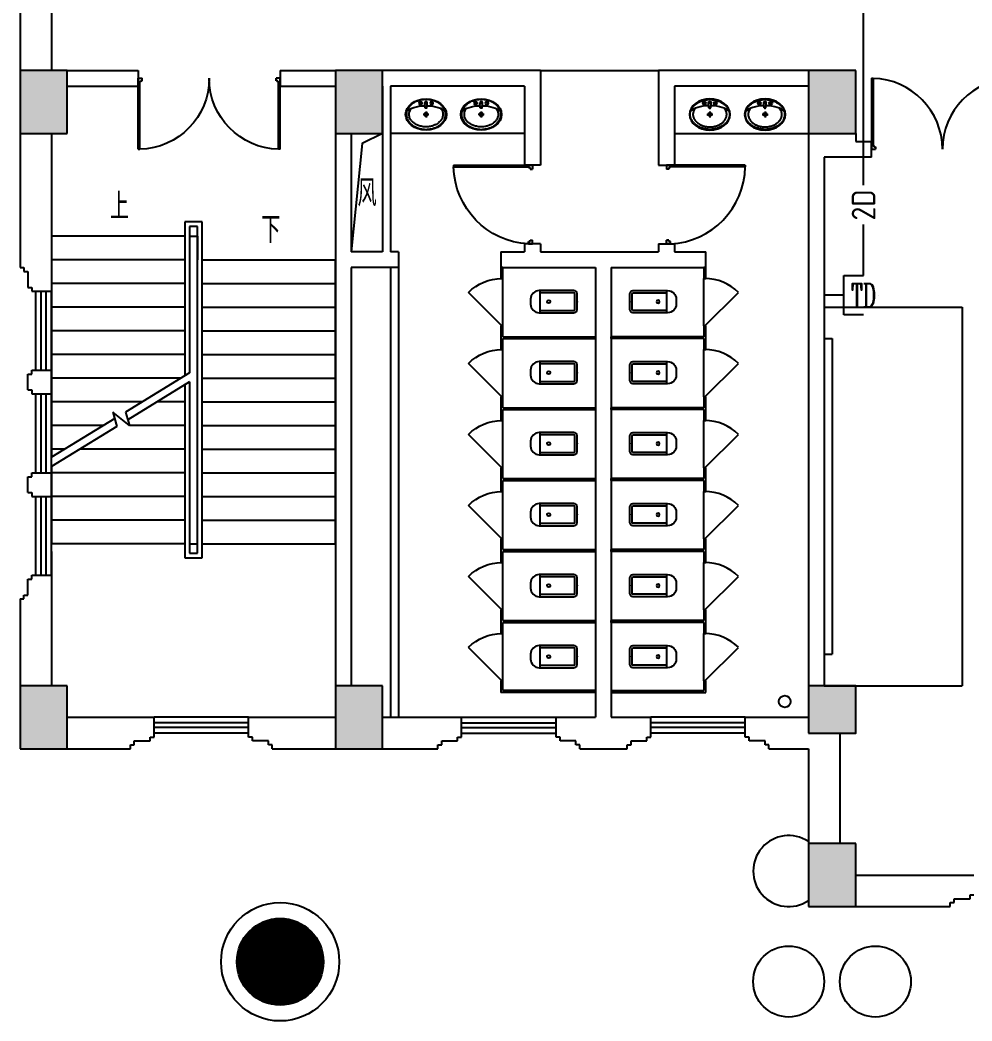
# Model space of a CAD drawing. Extents: x 190999 to 834799, y -200814 to 215286.
# Drawn here: x 329412 to 341487, y 36036 to 48726 of the extents above; entities that cross this region are included whole.
import ezdxf
from ezdxf.enums import TextEntityAlignment as Align

# ---------------------------------------------------------------- set-up
doc = ezdxf.new("R2010")
doc.units = 0
doc.header["$LTSCALE"] = 1000
doc.header["$MEASUREMENT"] = 0
for name, color, linetype in [('00-EQUIP', 3, 'Continuous'), ('00-SIG_TEXT', 7, 'Continuous'), ('00-WIRE-4', 6, 'Continuous'), ('A-卫生间', 250, 'Continuous'), ('A-墙线', 2, 'Continuous'), ('A-外包装修', 250, 'Continuous'), ('A-外窗', 145, 'Continuous'), ('A-家具', 250, 'Continuous'), ('A-门', 167, 'Continuous'), ('COLUMN', 2, 'Continuous'), ('DIM_SYMB', 3, 'Continuous'), ('PUB_HATCH', 250, 'Continuous'), ('PUB_TEXT', 7, 'Continuous'), ('STAIR', 5, 'Continuous'), ('房间名称', 7, 'Continuous'), ('洞口线', 177, 'Continuous'), ('雨水管', 3, 'Continuous')]:
    doc.layers.add(name, color=color, linetype=linetype)
doc.styles.add('-GBCBIGGBENOR', font='GBENOR.shx', dxfattribs={"bigfont": 'GBCBIG.shx'})
doc.styles.add('_COMPLEX', font='COMPLEX.shx', dxfattribs={"width": 0.5})
doc.styles.add('_TCH_DIM', font='SIMPLEX', dxfattribs={"bigfont": 'GBCBIG'})
doc.styles.get("Standard").update_dxf_attribs({"font": 'simhei.ttf'})

# ---------------------------------------------------------------- blocks, each defined once
blk = doc.blocks.new('m1800')
at = {"layer": 'A-墙线'}
for p, q in [((-900, -100), (-900, 100)), ((900, -100), (900, 100))]:
    blk.add_line(p, q, dxfattribs=at)
at = {"layer": 'A-门'}
for p, q in [((-900, 900), (-900, 0)), ((-900, 900), (-880, 900)), ((-880, 900), (-880, 50)), ((880, 900), (880, 50)), ((900, 900), (880, 900)), ((900, 900), (900, 0)), ((-900, 50), (-870, 50)), ((-900, 0), (-850, 0)), ((-870, 50), (-870, 30)), ((-870, 30), (-850, 30)), ((-850, 30), (-850, 0)), ((850, 30), (850, 0)), ((870, 30), (850, 30)), ((900, 0), (850, 0)), ((870, 50), (870, 30)), ((900, 50), (870, 50))]:
    blk.add_line(p, q, dxfattribs=at)
for centre, start, end in [((-900, 0), 0, 88.7267), ((900, 0), 91.2733, 180)]:
    blk.add_arc(centre, 900, start, end, dxfattribs=at)
blk = doc.blocks.new('手盆')
at = {"layer": 'A-卫生间'}
for p, q in [((113, 12), (46, 16)), ((160, 0), (235, 0)), ((198, -37), (198, 38)), ((113, -11), (46, -16))]:
    blk.add_line(p, q, dxfattribs=at)
for centre, major_axis, ratio, start_param, end_param in [((198, 0), (0, 259), 0.763797, 3.141593, 9.424778), ((194, 0), (0, 259), 0.413212, 0.351725, 1.519021), ((106, 0), (0, 13.9), 0.9, 3.760941, 5.663837), ((194, 0), (0, 259), 0.413212, 1.620217, 2.789865)]:
    blk.add_ellipse(centre, major_axis=major_axis, ratio=ratio, start_param=start_param, end_param=end_param, dxfattribs=at)
for centre, major_axis in [((46, 0), (0, 15.8)), ((56, 71), (0, 20.6)), ((56, 71), (0, 15.6)), ((198, 0), (0, 23.4)), ((56, -71), (0, 20.6)), ((56, -71), (0, 15.6))]:
    blk.add_ellipse(centre, major_axis=major_axis, ratio=0.9, dxfattribs=at)
for points, knots in [([(198, -249), (204, -249), (211, -249), (228, -246), (239, -243), (260, -236), (270, -231), (290, -218), (299, -211), (317, -194), (325, -185), (340, -164), (347, -153), (360, -129), (365, -116), (374, -90), (378, -76), (383, -48), (385, -34), (387, -5), (387, 9), (385, 38), (383, 52), (377, 80), (373, 94), (364, 120), (358, 133), (345, 156), (338, 167), (323, 187), (314, 197), (296, 213), (287, 220), (267, 232), (257, 237), (236, 244), (225, 247), (204, 249), (193, 249), (171, 247), (161, 245), (140, 237), (129, 232), (110, 221), (100, 213), (82, 197), (74, 188), (58, 168), (51, 157), (38, 133), (32, 121), (23, 95), (19, 81), (13, 53), (11, 39), (9, 10), (9, -4), (10, -33), (12, -47), (18, -75), (21, -89), (30, -115), (36, -128), (48, -152), (55, -163), (70, -184), (78, -193), (96, -210), (105, -218), (125, -230), (135, -235), (156, -243), (167, -246), (184, -249), (191, -249), (198, -249)], [0, 0, 0, 0, 0.105369, 0.105369, 0.278747, 0.278747, 0.452125, 0.452125, 0.625504, 0.625504, 0.798882, 0.798882, 0.97226, 0.97226, 1.145639, 1.145639, 1.319017, 1.319017, 1.492395, 1.492395, 1.665774, 1.665774, 1.839152, 1.839152, 2.01253, 2.01253, 2.185909, 2.185909, 2.359287, 2.359287, 2.532665, 2.532665, 2.706044, 2.706044, 2.879422, 2.879422, 3.0528, 3.0528, 3.226179, 3.226179, 3.399557, 3.399557, 3.572935, 3.572935, 3.746313, 3.746313, 3.919692, 3.919692, 4.09307, 4.09307, 4.266448, 4.266448, 4.439827, 4.439827, 4.613205, 4.613205, 4.786583, 4.786583, 4.959962, 4.959962, 5.13334, 5.13334, 5.306718, 5.306718, 5.480097, 5.480097, 5.653475, 5.653475, 5.826853, 5.826853, 6.000232, 6.000232, 6.17361, 6.17361, 6.283185, 6.283185, 6.283185, 6.283185]), ([(119, -185), (121, -187), (123, -188), (130, -193), (135, -196), (146, -202), (152, -205), (163, -209), (169, -210), (180, -213), (186, -214), (194, -214), (196, -214), (198, -214), (204, -214), (209, -214), (222, -212), (229, -210), (241, -206), (245, -204), (254, -200), (259, -197), (269, -191), (275, -187), (286, -178), (291, -173), (300, -162), (304, -158), (314, -145), (319, -137), (327, -123), (329, -118), (334, -107), (336, -101), (341, -89), (343, -83), (346, -71), (348, -64), (351, -49), (352, -40), (354, -22), (355, -13), (355, 5), (355, 14), (354, 32), (352, 41), (349, 58), (348, 66), (343, 81), (341, 89), (335, 104), (332, 111), (326, 125), (322, 132), (314, 144), (310, 150), (301, 162), (296, 167), (287, 177), (281, 181), (272, 189), (267, 192), (256, 199), (250, 202), (238, 207), (233, 209), (223, 211), (217, 212), (205, 214), (198, 214), (186, 213), (181, 213), (171, 211), (166, 210), (151, 205), (141, 200), (128, 191), (123, 188), (119, 185)], [5.740897, 5.740897, 5.740897, 5.740897, 5.780874, 5.780874, 5.896829, 5.896829, 6.012784, 6.012784, 6.128739, 6.128739, 6.240697, 6.240697, 6.283185, 6.283185, 6.283185, 6.399826, 6.399826, 6.5409, 6.5409, 6.634, 6.634, 6.7271, 6.7271, 6.852188, 6.852188, 6.977276, 6.977276, 7.077377, 7.077377, 7.229977, 7.229977, 7.317389, 7.317389, 7.404801, 7.404801, 7.497094, 7.497094, 7.589386, 7.589386, 7.712334, 7.712334, 7.835281, 7.835281, 7.958228, 7.958228, 8.081175, 8.081175, 8.194983, 8.194983, 8.30879, 8.30879, 8.422598, 8.422598, 8.537599, 8.537599, 8.6526, 8.6526, 8.767602, 8.767602, 8.884432, 8.884432, 8.982435, 8.982435, 9.119467, 9.119467, 9.224191, 9.224191, 9.328914, 9.328914, 9.470087, 9.470087, 9.571187, 9.571187, 9.672288, 9.672288, 9.874489, 9.874489, 9.967059, 9.967059, 9.967059, 9.967059])]:
    blk.add_open_spline(points, degree=3, knots=knots, dxfattribs=at)
blk.add_point((46, 0), dxfattribs=at)
blk = doc.blocks.new('m1000')
at = {"layer": 'A-墙线'}
for p, q in [((0, 0), (0, 200)), ((1000, 0), (1000, 200))]:
    blk.add_line(p, q, dxfattribs=at)
at = {"layer": 'A-门'}
for p, q in [((0, 1100), (0, 100)), ((0, 1100), (20, 1100)), ((20, 1100), (20, 150)), ((0, 150), (30, 150)), ((30, 150), (30, 130)), ((30, 130), (50, 130)), ((50, 130), (50, 100)), ((950, 130), (950, 100)), ((970, 130), (950, 130)), ((970, 150), (970, 130)), ((1000, 150), (970, 150)), ((1000, 150), (1000, 100)), ((0, 100), (50, 100)), ((1000, 100), (950, 100))]:
    blk.add_line(p, q, dxfattribs=at)
blk.add_arc((0, 100), 1000, 2.866, 88.854, dxfattribs=at)
blk = doc.blocks.new('_YZH')
blk.add_circle((0, 0), 0.5)
at = {"layer": 'PUB_HATCH', "const_width": 0.5}
blk.add_lwpolyline([(-0.25, 0, 1), (0.25, 0, 1)], format="xyb", close=True, dxfattribs=at)
blk = doc.blocks.new('_FZH')
blk.add_lwpolyline([(-0.5, -0.5), (0.5, -0.5), (0.5, 0.5), (-0.5, 0.5)], close=True)
at = {"layer": 'PUB_HATCH'}
blk.add_solid([(-0.5, -0.5), (0.5, -0.5), (-0.5, 0.5), (0.5, 0.5)], dxfattribs=at)
blk = doc.blocks.new('$lvtry$00000200')
for p, q in [((-140, -40, 0), (-140, -480, 0)), ((-110, -40, 0), (-110, -470, 0)), ((100, 0, 0), (-100, 0, 0)), ((100, -30, 0), (-100, -30, 0)), ((110, -470, 0), (110, -40, 0)), ((140, -480, 0), (140, -40, 0)), ((140, -470, 0), (-140, -470, 0)), ((-30, -590, 0), (30, -590, 0))]:
    blk.add_line(p, q)
blk.add_circle((0, -359, 0), 20)
for centre, radius, start, end in [((-100, -40, 0), 40, 90, 180), ((-100, -40, 0), 10, 90, 180), ((100, -40, 0), 40, 0, 90), ((100, -40, 0), 10, 0, 90), ((-30, -480, 0), 110, 180, 270), ((30, -480, 0), 110, 270, 0)]:
    blk.add_arc(centre, radius, start, end)
blk.add_point((0, 0))
blk = doc.blocks.new('$DorLib2D$00000114')
at = {"color": 0}
blk.add_line((0.5, 0), (-0.207, 0.707), dxfattribs=at)
blk.add_arc((0.5, 0), 1, 135, 180, dxfattribs=at)
blk = doc.blocks.new('_LINKPT1')
at = {"color": 0}
blk.add_line((0, 0), (0, 0), dxfattribs=at)
blk = doc.blocks.new('IO37IMB6')
for p, q in [((-0.5, 0.499), (-0.5, 0.999)), ((0.5, 0.999), (0.5, 0.499)), ((0.5, 0.499), (-0.5, 0.499)), ((0, 0.5), (0, 0))]:
    blk.add_line(p, q)
at = {"xscale": 0.002, "yscale": 0.002, "zscale": 0.002}
for p in [(0, 1.384), (-0.5, 0.499), (0.5, 0.499), (0, 0)]:
    blk.add_blockref('_LINKPT1', p, dxfattribs=at)
at = {"style": '_COMPLEX', "width": 0.6, "flags": 8}
blk.add_attdef('$TEXT$', text='', height=0.6, dxfattribs=at).set_placement((0, 1), align=Align.MIDDLE_CENTER)
at = {"flags": 9}
blk.add_attdef('A', (0, 0), '', height=0.00002, dxfattribs=at)

msp = doc.modelspace()

# ---------------------------------------------------------------- hatches: boundary and pattern name
at = {"layer": 'PUB_HATCH'}
for points in [[(330011.6, 47286.5), (330011.6, 48086.5), (329411.6, 48086.5), (329411.6, 47286.5)], [(334011.6, 47286.5), (334011.6, 48086.5), (333411.6, 48086.5), (333411.6, 47286.5)], [(340011.6, 47286.5), (340011.6, 48086.5), (339411.6, 48086.5), (339411.6, 47286.5)], [(330011.6, 39486.5), (330011.6, 40286.5), (329411.6, 40286.5), (329411.6, 39486.5)], [(334011.6, 39486.5), (334011.6, 40286.5), (333411.6, 40286.5), (333411.6, 39486.5)], [(340011.6, 37486.5), (340011.6, 38286.5), (339411.6, 38286.5), (339411.6, 37486.5)]]:
    msp.add_hatch(color=256, dxfattribs=at).paths.add_polyline_path(points)

# ---------------------------------------------------------------- linework, layer by layer
at = {"layer": '00-WIRE-4'}
for p, q in [((340111.1, 46632.1), (340111.1, 51086.5)), ((340111.1, 45486.5), (340111.1, 46131.5))]:
    msp.add_line(p, q, dxfattribs=at)
at = {"layer": 'A-卫生间'}
for p, q in [((336011.6, 48086.5), (337511.6, 48086.5)), ((335811.6, 47286.5), (334111.6, 47286.5)), ((337711.6, 47286.5), (339411.6, 47286.5)), ((334111.6, 45586.5), (334111.6, 39886.5)), ((334211.6, 45586.5), (334211.6, 39886.5)), ((335511.6, 45586.5), (335511.6, 45449)), ((335536.6, 45586.5), (335511.6, 45586.5)), ((335536.6, 45449), (335536.6, 45586.5)), ((338086.6, 45586.5), (338086.6, 45449)), ((338111.6, 45586.5), (338086.6, 45586.5)), ((338111.6, 45449), (338111.6, 45586.5)), ((335511.6, 45449), (335536.6, 45449)), ((338086.6, 45449), (338111.6, 45449)), ((335536.6, 44849), (335511.6, 44849)), ((335511.6, 44849), (335511.6, 44686.5)), ((335536.6, 44711.5), (335536.6, 44849)), ((338111.6, 44849), (338086.6, 44849)), ((338086.6, 44849), (338086.6, 44711.5)), ((338111.6, 44686.5), (338111.6, 44849)), ((335511.6, 44686.5), (335511.6, 44549)), ((335536.6, 44711.5), (336711.6, 44711.5)), ((335536.6, 44549), (335536.6, 44686.5)), ((335536.6, 44686.5), (336711.6, 44686.5)), ((336711.6, 44711.5), (336711.6, 44686.5)), ((338086.6, 44711.5), (336911.6, 44711.5)), ((336911.6, 44686.5), (336911.6, 44711.5)), ((338086.6, 44686.5), (336911.6, 44686.5)), ((338086.6, 44686.5), (338086.6, 44549)), ((338111.6, 44549), (338111.6, 44686.5)), ((335511.6, 44549), (335536.6, 44549)), ((338086.6, 44549), (338111.6, 44549)), ((335536.6, 43949), (335511.6, 43949)), ((335511.6, 43949), (335511.6, 43786.5)), ((335536.6, 43811.5), (335536.6, 43949)), ((338111.6, 43949), (338086.6, 43949)), ((338086.6, 43949), (338086.6, 43811.5)), ((338111.6, 43786.5), (338111.6, 43949)), ((335511.6, 43786.5), (335511.6, 43649)), ((335536.6, 43811.5), (336711.6, 43811.5)), ((335536.6, 43649), (335536.6, 43786.5)), ((335536.6, 43786.5), (336711.6, 43786.5)), ((336711.6, 43811.5), (336711.6, 43786.5)), ((338086.6, 43811.5), (336911.6, 43811.5)), ((336911.6, 43786.5), (336911.6, 43811.5)), ((338086.6, 43786.5), (336911.6, 43786.5)), ((338086.6, 43786.5), (338086.6, 43649)), ((338111.6, 43649), (338111.6, 43786.5)), ((335511.6, 43649), (335536.6, 43649)), ((338086.6, 43649), (338111.6, 43649)), ((335536.6, 43049), (335511.6, 43049)), ((335511.6, 43049), (335511.6, 42886.5)), ((335536.6, 42911.5), (335536.6, 43049)), ((338111.6, 43049), (338086.6, 43049)), ((338086.6, 43049), (338086.6, 42911.5)), ((338111.6, 42886.5), (338111.6, 43049)), ((335536.6, 42911.5), (336711.6, 42911.5)), ((336711.6, 42911.5), (336711.6, 42886.5)), ((338086.6, 42911.5), (336911.6, 42911.5)), ((336911.6, 42886.5), (336911.6, 42911.5)), ((335511.6, 42886.5), (335511.6, 42749)), ((335536.6, 42886.5), (336711.6, 42886.5)), ((335536.6, 42749), (335536.6, 42886.5)), ((338086.6, 42886.5), (336911.6, 42886.5)), ((338086.6, 42886.5), (338086.6, 42749)), ((338111.6, 42749), (338111.6, 42886.5)), ((335511.6, 42749), (335536.6, 42749)), ((338086.6, 42749), (338111.6, 42749)), ((335536.6, 42149), (335511.6, 42149)), ((335511.6, 42149), (335511.6, 41986.5)), ((335536.6, 42011.5), (335536.6, 42149)), ((338111.6, 42149), (338086.6, 42149)), ((338086.6, 42149), (338086.6, 42011.5)), ((338111.6, 41986.5), (338111.6, 42149)), ((335536.6, 42011.5), (336711.6, 42011.5)), ((336711.6, 42011.5), (336711.6, 41986.5)), ((338086.6, 42011.5), (336911.6, 42011.5)), ((336911.6, 41986.5), (336911.6, 42011.5)), ((335511.6, 41986.5), (335511.6, 41849)), ((335536.6, 41986.5), (336711.6, 41986.5)), ((335536.6, 41849), (335536.6, 41986.5)), ((338086.6, 41986.5), (336911.6, 41986.5)), ((338086.6, 41986.5), (338086.6, 41849)), ((338111.6, 41849), (338111.6, 41986.5)), ((335511.6, 41849), (335536.6, 41849)), ((338086.6, 41849), (338111.6, 41849)), ((335536.6, 41249), (335511.6, 41249)), ((335511.6, 41249), (335511.6, 41086.5)), ((335536.6, 41111.5), (335536.6, 41249)), ((338111.6, 41249), (338086.6, 41249)), ((338086.6, 41249), (338086.6, 41111.5)), ((338111.6, 41086.5), (338111.6, 41249)), ((335511.6, 41086.5), (335511.6, 40949)), ((335536.6, 41111.5), (336711.6, 41111.5)), ((335536.6, 40949), (335536.6, 41086.5)), ((335536.6, 41086.5), (336711.6, 41086.5)), ((336711.6, 41111.5), (336711.6, 41086.5)), ((338086.6, 41111.5), (336911.6, 41111.5)), ((336911.6, 41086.5), (336911.6, 41111.5)), ((338086.6, 41086.5), (336911.6, 41086.5)), ((338086.6, 41086.5), (338086.6, 40949)), ((338111.6, 40949), (338111.6, 41086.5)), ((335511.6, 40949), (335536.6, 40949)), ((338086.6, 40949), (338111.6, 40949)), ((335536.6, 40349), (335511.6, 40349)), ((335511.6, 40349), (335511.6, 40199)), ((335536.6, 40224), (335536.6, 40349)), ((338111.6, 40349), (338086.6, 40349)), ((338086.6, 40349), (338086.6, 40224)), ((338111.6, 40199), (338111.6, 40349)), ((336711.6, 40199), (335511.6, 40199)), ((336711.6, 40224), (335536.6, 40224)), ((336711.6, 40199), (336711.6, 40224)), ((336911.6, 40224), (338086.6, 40224)), ((336911.6, 40224), (336911.6, 40199)), ((336911.6, 40199), (338111.6, 40199))]:
    msp.add_line(p, q, dxfattribs=at)
at = {"layer": 'A-墙线'}
for p, q in [((329811.6, 49486.5), (329811.6, 48086.5)), ((329411.6, 49186.5), (329411.6, 48086.5)), ((330011.6, 48086.5), (330911.6, 48086.5)), ((332711.6, 48086.5), (333411.6, 48086.5)), ((336011.6, 48086.5), (334011.6, 48086.5)), ((336011.6, 48086.5), (336011.6, 46886.5)), ((337511.6, 48086.5), (337511.6, 46886.5)), ((339411.6, 48086.5), (337511.6, 48086.5)), ((330011.6, 47886.5), (330911.6, 47886.5)), ((332711.6, 47886.5), (333411.6, 47886.5)), ((334011.6, 47886.5), (334011.6, 45786.5)), ((335811.6, 47886.5), (334111.6, 47886.5)), ((334111.6, 47886.5), (334111.6, 45786.5)), ((335811.6, 47886.5), (335811.6, 46886.5)), ((337711.6, 47886.5), (337711.6, 46886.5)), ((339411.6, 47886.5), (337711.6, 47886.5)), ((329411.6, 47286.5), (329411.6, 45586.5)), ((329811.6, 47286.5), (329811.6, 45286.5)), ((333411.6, 47286.5), (333411.6, 40286.5)), ((333611.6, 47286.5), (333611.6, 45786.5)), ((339411.6, 47286.5), (339411.6, 39986.5)), ((340011.6, 47286.5), (340011.6, 47186.5)), ((340011.6, 47186.5), (340211.6, 47186.5)), ((339611.6, 46986.5), (339611.6, 40286.5)), ((340211.6, 46986.5), (339611.6, 46986.5)), ((335811.6, 45886.5), (335811.6, 45786.5)), ((336011.6, 45886.5), (336011.6, 45786.5)), ((337511.6, 45886.5), (337511.6, 45786.5)), ((337711.6, 45886.5), (337711.6, 45786.5)), ((334011.6, 45786.5), (333611.6, 45786.5)), ((334211.6, 45786.5), (334111.6, 45786.5)), ((334211.6, 45786.5), (334211.6, 45586.5)), ((335511.6, 45786.5), (335511.6, 45586.5)), ((335511.6, 45786.5), (335811.6, 45786.5)), ((336011.6, 45786.5), (337511.6, 45786.5)), ((337711.6, 45786.5), (338111.6, 45786.5)), ((338111.6, 45586.5), (338111.6, 45786.5)), ((329411.6, 45586.5), (329461.6, 45586.5)), ((329461.6, 45586.5), (329461.6, 45536.5)), ((333611.6, 45586.5), (333611.6, 40286.5)), ((334211.6, 45586.5), (333611.6, 45586.5)), ((335511.6, 45586.5), (336711.6, 45586.5)), ((336711.6, 45586.5), (336711.6, 39886.5)), ((336911.6, 45586.5), (336911.6, 39886.5)), ((336911.6, 45586.5), (338111.6, 45586.5)), ((329461.6, 45536.5), (329511.6, 45536.5)), ((329511.6, 45536.5), (329511.6, 45336.5)), ((329511.6, 45336.5), (329561.6, 45336.5)), ((329561.6, 45336.5), (329561.6, 45286.5)), ((329561.6, 45286.5), (329811.6, 45286.5)), ((329561.6, 44236.5), (329561.6, 44286.5)), ((329561.6, 44286.5), (329811.6, 44286.5)), ((329811.6, 43986.5), (329811.6, 44286.5)), ((329511.6, 44036.5), (329511.6, 44236.5)), ((329511.6, 44236.5), (329561.6, 44236.5)), ((329511.6, 44036.5), (329561.6, 44036.5)), ((329561.6, 44036.5), (329561.6, 43986.5)), ((329561.6, 43986.5), (329811.6, 43986.5)), ((329511.6, 42736.5), (329511.6, 42936.5)), ((329511.6, 42936.5), (329561.6, 42936.5)), ((329561.6, 42936.5), (329561.6, 42986.5)), ((329561.6, 42986.5), (329811.6, 42986.5)), ((329811.6, 42686.5), (329811.6, 42986.5)), ((329511.6, 42736.5), (329561.6, 42736.5)), ((329561.6, 42736.5), (329561.6, 42686.5)), ((329561.6, 42686.5), (329811.6, 42686.5)), ((329811.6, 41986.5), (329811.6, 40286.5)), ((329511.6, 41636.5), (329561.6, 41636.5)), ((329511.6, 41436.5), (329511.6, 41636.5)), ((329561.6, 41636.5), (329561.6, 41686.5)), ((329561.6, 41686.5), (329811.6, 41686.5)), ((329411.6, 41386.5), (329411.6, 40286.5)), ((329411.6, 41386.5), (329461.6, 41386.5)), ((329461.6, 41436.5), (329511.6, 41436.5)), ((329461.6, 41386.5), (329461.6, 41436.5)), ((330011.6, 39886.5), (331111.6, 39886.5)), ((331111.6, 39636.5), (331111.6, 39886.5)), ((332311.6, 39886.5), (333411.6, 39886.5)), ((332311.6, 39636.5), (332311.6, 39886.5)), ((334011.6, 39886.5), (335011.6, 39886.5)), ((335011.6, 39636.5), (335011.6, 39886.5)), ((336211.6, 39886.5), (336711.6, 39886.5)), ((336211.6, 39636.5), (336211.6, 39886.5)), ((336911.6, 39886.5), (337411.6, 39886.5)), ((337411.6, 39636.5), (337411.6, 39886.5)), ((338611.6, 39636.5), (338611.6, 39886.5)), ((338611.6, 39886.5), (339411.6, 39886.5)), ((331061.6, 39636.5), (331111.6, 39636.5)), ((331061.6, 39586.5), (331061.6, 39636.5)), ((332361.6, 39636.5), (332311.6, 39636.5)), ((332361.6, 39586.5), (332361.6, 39636.5)), ((334961.6, 39636.5), (335011.6, 39636.5)), ((334961.6, 39586.5), (334961.6, 39636.5)), ((336261.6, 39636.5), (336211.6, 39636.5)), ((336261.6, 39586.5), (336261.6, 39636.5)), ((337361.6, 39636.5), (337411.6, 39636.5)), ((337361.6, 39586.5), (337361.6, 39636.5)), ((338661.6, 39636.5), (338611.6, 39636.5)), ((338661.6, 39586.5), (338661.6, 39636.5)), ((339811.6, 39686.5), (339811.6, 38286.5)), ((330011.6, 39486.5), (330811.6, 39486.5)), ((330811.6, 39486.5), (330811.6, 39536.5)), ((330811.6, 39536.5), (330861.6, 39536.5)), ((330861.6, 39536.5), (330861.6, 39586.5)), ((330861.6, 39586.5), (331061.6, 39586.5)), ((332561.6, 39586.5), (332361.6, 39586.5)), ((332561.6, 39536.5), (332561.6, 39586.5)), ((332611.6, 39536.5), (332561.6, 39536.5)), ((332611.6, 39486.5), (332611.6, 39536.5)), ((332611.6, 39486.5), (333411.6, 39486.5)), ((334011.6, 39486.5), (334711.6, 39486.5)), ((334711.6, 39486.5), (334711.6, 39536.5)), ((334711.6, 39536.5), (334761.6, 39536.5)), ((334761.6, 39536.5), (334761.6, 39586.5)), ((334761.6, 39586.5), (334961.6, 39586.5)), ((336461.6, 39586.5), (336261.6, 39586.5)), ((336461.6, 39536.5), (336461.6, 39586.5)), ((336511.6, 39536.5), (336461.6, 39536.5)), ((336511.6, 39486.5), (336511.6, 39536.5)), ((336511.6, 39486.5), (337111.6, 39486.5)), ((337111.6, 39486.5), (337111.6, 39536.5)), ((337111.6, 39536.5), (337161.6, 39536.5)), ((337161.6, 39536.5), (337161.6, 39586.5)), ((337161.6, 39586.5), (337361.6, 39586.5)), ((338861.6, 39586.5), (338661.6, 39586.5)), ((338861.6, 39536.5), (338861.6, 39586.5)), ((338911.6, 39536.5), (338861.6, 39536.5)), ((338911.6, 39486.5), (338911.6, 39536.5)), ((338911.6, 39486.5), (339411.6, 39486.5)), ((339411.6, 39486.5), (339411.6, 38286.5)), ((340011.6, 37886.5), (341511.6, 37886.5)), ((341261.6, 37536.5), (341261.6, 37586.5)), ((341261.6, 37586.5), (341461.6, 37586.5)), ((341461.6, 37636.5), (341511.6, 37636.5)), ((341461.6, 37586.5), (341461.6, 37636.5)), ((340011.6, 37486.5), (341211.6, 37486.5)), ((341211.6, 37486.5), (341211.6, 37536.5)), ((341211.6, 37536.5), (341261.6, 37536.5))]:
    msp.add_line(p, q, dxfattribs=at)
at = {"layer": 'A-外包装修'}
for centre, radius in [((332711.6, 36786.5), 750), ((339161.6, 36536.5), 450), ((340261.6, 36536.5), 450)]:
    msp.add_circle(centre, radius, dxfattribs=at)
msp.add_arc((339161.6, 37936.5), 450, 56.25101, 303.74899, dxfattribs=at)
at = {"layer": 'A-外窗'}
for p, q in [((329611.6, 44286.5), (329611.6, 45286.5)), ((329681.6, 44286.5), (329681.6, 45286.5)), ((329741.6, 44286.5), (329741.6, 45286.5)), ((329811.6, 44286.5), (329811.6, 45286.5)), ((329611.6, 42986.5), (329611.6, 43986.5)), ((329681.6, 42986.5), (329681.6, 43986.5)), ((329741.6, 42986.5), (329741.6, 43986.5)), ((329811.6, 42986.5), (329811.6, 43986.5)), ((329611.6, 41686.5), (329611.6, 42686.5)), ((329681.6, 41686.5), (329681.6, 42686.5)), ((329741.6, 41686.5), (329741.6, 42686.5)), ((329811.6, 41686.5), (329811.6, 42686.5)), ((332311.6, 39886.5), (331111.6, 39886.5)), ((335011.6, 39886.5), (336211.6, 39886.5)), ((338611.6, 39886.5), (337411.6, 39886.5)), ((332311.6, 39816.5), (331111.6, 39816.5)), ((332311.6, 39756.5), (331111.6, 39756.5)), ((335011.6, 39816.5), (336211.6, 39816.5)), ((335011.6, 39756.5), (336211.6, 39756.5)), ((338611.6, 39816.5), (337411.6, 39816.5)), ((338611.6, 39756.5), (337411.6, 39756.5)), ((332311.6, 39686.5), (331111.6, 39686.5)), ((335011.6, 39686.5), (336211.6, 39686.5)), ((338611.6, 39686.5), (337411.6, 39686.5))]:
    msp.add_line(p, q, dxfattribs=at)
at = {"layer": 'A-家具'}
for p, q in [((339611.6, 45086.5), (341361.6, 45086.5)), ((341361.6, 45086.5), (341361.6, 40286.5)), ((339611.6, 44686.5), (339711.6, 44686.5)), ((339711.6, 44686.5), (339711.6, 40686.5)), ((339611.6, 40686.5), (339711.6, 40686.5)), ((339611.6, 40286.5), (341361.6, 40286.5))]:
    msp.add_line(p, q, dxfattribs=at)
at = {"layer": 'A-门'}
for p, q in [((335536.6, 44849), (335536.6, 45449)), ((338086.6, 44849), (338086.6, 45449)), ((335536.6, 43949), (335536.6, 44549)), ((338086.6, 43949), (338086.6, 44549)), ((335536.6, 43049), (335536.6, 43649)), ((338086.6, 43049), (338086.6, 43649)), ((335536.6, 42149), (335536.6, 42749)), ((338086.6, 42149), (338086.6, 42749)), ((335536.6, 41249), (335536.6, 41849)), ((338086.6, 41249), (338086.6, 41849)), ((335536.6, 40349), (335536.6, 40949)), ((338086.6, 40349), (338086.6, 40949))]:
    msp.add_line(p, q, dxfattribs=at)
at = {"layer": 'COLUMN'}
for p, q in [((330011.6, 48086.5), (329411.6, 48086.5)), ((329411.6, 48086.5), (329411.6, 47286.5)), ((330011.6, 47286.5), (330011.6, 48086.5)), ((334011.6, 48086.5), (333411.6, 48086.5)), ((333411.6, 48086.5), (333411.6, 47286.5)), ((334011.6, 47286.5), (334011.6, 48086.5)), ((340011.6, 48086.5), (339411.6, 48086.5)), ((339411.6, 48086.5), (339411.6, 47286.5)), ((340011.6, 47286.5), (340011.6, 48086.5)), ((329411.6, 47286.5), (330011.6, 47286.5)), ((333411.6, 47286.5), (334011.6, 47286.5)), ((339411.6, 47286.5), (340011.6, 47286.5)), ((330011.6, 40286.5), (329411.6, 40286.5)), ((329411.6, 40286.5), (329411.6, 39486.5)), ((330011.6, 39486.5), (330011.6, 40286.5)), ((334011.6, 40286.5), (333411.6, 40286.5)), ((333411.6, 40286.5), (333411.6, 39486.5)), ((334011.6, 39486.5), (334011.6, 40286.5)), ((329411.6, 39486.5), (330011.6, 39486.5)), ((333411.6, 39486.5), (334011.6, 39486.5)), ((340011.6, 38286.5), (339411.6, 38286.5)), ((339411.6, 38286.5), (339411.6, 37486.5)), ((340011.6, 37486.5), (340011.6, 38286.5)), ((339411.6, 37486.5), (340011.6, 37486.5))]:
    msp.add_line(p, q, dxfattribs=at)
at = {"layer": 'DIM_SYMB'}
for points in [[(330656.6, 45986.5, 0, 0, 0), (330656.6, 44179, 80, 0, 0), (330656.6, 43879, 0, 0, 0)], [(332566.6, 45686.5, 0, 0, 0), (332566.6, 40881.6, 0, 0, 0), (330656.6, 40881.6, 0, 0, 0), (330656.6, 43111.7, 80, 0, 0), (330656.6, 43411.7, 0, 0, 0)]]:
    msp.add_lwpolyline(points, format="xyseb", dxfattribs=at)
at = {"layer": 'STAIR'}
for p, q in [((331721.6, 46166.5), (331501.6, 46166.5)), ((331501.6, 46166.5), (331501.6, 44217.5)), ((331661.6, 46106.5), (331561.6, 46106.5)), ((331561.6, 46106.5), (331561.6, 44254.3)), ((331661.6, 41966.5), (331661.6, 46106.5)), ((331721.6, 41906.5), (331721.6, 46166.5)), ((329811.6, 45986.5), (329811.6, 43182.1)), ((331501.6, 45986.5), (329811.6, 45986.5)), ((331561.6, 45986.5), (331561.6, 44254.3)), ((331561.6, 45986.5), (331661.6, 45986.5)), ((331661.6, 45986.5), (331661.6, 45686.5)), ((331501.6, 45686.5), (329811.6, 45686.5)), ((331661.6, 42086.5), (331661.6, 45686.5)), ((331721.6, 45686.5), (333411.6, 45686.5)), ((333411.6, 42086.5), (333411.6, 45686.5)), ((331501.6, 45386.5), (329811.6, 45386.5)), ((331721.6, 45386.5), (333411.6, 45386.5)), ((331501.6, 45086.5), (329811.6, 45086.5)), ((331721.6, 45086.5), (333411.6, 45086.5)), ((331501.6, 44786.5), (329811.6, 44786.5)), ((331721.6, 44786.5), (333411.6, 44786.5)), ((331501.6, 44486.5), (329811.6, 44486.5)), ((331721.6, 44486.5), (333411.6, 44486.5)), ((331450.9, 44186.5), (329811.6, 44186.5)), ((331561.6, 44254.3), (330748.5, 43756.1)), ((331721.6, 44186.5), (333411.6, 44186.5)), ((331561.6, 44137), (330777.9, 43656.9)), ((331501.6, 44100.3), (331501.6, 41906.5)), ((331561.6, 44137), (331561.6, 42086.5)), ((331561.6, 44137), (331561.6, 41966.5)), ((330961.3, 43886.5), (329811.6, 43886.5)), ((331501.6, 43886.5), (331152.7, 43886.5)), ((331721.6, 43886.5), (333411.6, 43886.5)), ((330612.3, 43672.7), (329811.6, 43182.1)), ((330799.2, 43585), (330588.7, 43752.5)), ((330588.7, 43752.5), (330641.7, 43573.4)), ((330748.5, 43756.1), (330799.2, 43585)), ((330471.7, 43586.5), (329811.6, 43586.5)), ((330641.7, 43573.4), (329811.6, 43064.8)), ((331501.6, 43586.5), (330798.8, 43586.5)), ((331721.6, 43586.5), (333411.6, 43586.5)), ((329982, 43286.5), (329811.6, 43286.5)), ((331501.6, 43286.5), (330173.4, 43286.5)), ((331721.6, 43286.5), (333411.6, 43286.5)), ((329811.6, 43064.8), (329811.6, 42086.5)), ((331501.6, 42986.5), (329811.6, 42986.5)), ((331721.6, 42986.5), (333411.6, 42986.5)), ((331501.6, 42686.5), (329811.6, 42686.5)), ((331721.6, 42686.5), (333411.6, 42686.5)), ((331501.6, 42386.5), (329811.6, 42386.5)), ((331721.6, 42386.5), (333411.6, 42386.5)), ((331501.6, 42086.5), (329811.6, 42086.5)), ((331561.6, 42086.5), (331661.6, 42086.5)), ((331721.6, 42086.5), (333411.6, 42086.5)), ((331501.6, 41906.5), (331721.6, 41906.5)), ((331561.6, 41966.5), (331661.6, 41966.5))]:
    msp.add_line(p, q, dxfattribs=at)
at = {"layer": '洞口线', "ltscale": 2}
msp.add_lwpolyline([(334011.6, 47286.5), (333752.2, 47161.3), (333611.6, 45786.5)], dxfattribs=at)
at = {"layer": '雨水管'}
msp.add_circle((339111.6, 40086.5), 75, dxfattribs=at)

# ---------------------------------------------------------------- block references
at = {"xscale": -1, "rotation": 90}
for p in [(334561.6, 47726.5), (335261.6, 47726.5)]:
    msp.add_blockref('手盆', p, dxfattribs=at)
at = {"rotation": 270}
for p in [(338161.6, 47726.5), (338861.6, 47726.5)]:
    msp.add_blockref('手盆', p, dxfattribs=at)
at = {"layer": '00-EQUIP'}
ref = msp.add_blockref('IO37IMB6', (339611.6, 45236.5), dxfattribs=dict(at, xscale=500, yscale=500, zscale=500, rotation=270))
ref.add_attrib('$TEXT$', 'TD', dxfattribs={"layer": '0', "height": 300, "style": '_COMPLEX', "width": 0.6, "flags": 8}).set_placement((340111.6, 45236.5), align=Align.MIDDLE_CENTER)
at = {"layer": 'A-卫生间', "rotation": 269.9999999989353}
for p in [(336477.3, 45155.2, 0), (336477.3, 44255.2, 0), (336477.3, 43355.2, 0), (336477.3, 42455.2, 0), (336477.3, 41555.2, 0), (336477.3, 40655.2, 0)]:
    msp.add_blockref('$lvtry$00000200', p, dxfattribs=at)
at = {"layer": 'A-卫生间', "yscale": -0.9999999999999998, "rotation": 270.0000000010646}
for p in [(337146, 45155.2, 0), (337146, 44255.2, 0), (337146, 43355.2, 0), (337146, 42455.2, 0), (337146, 41555.2, 0), (337146, 40655.2, 0)]:
    msp.add_blockref('$lvtry$00000200', p, dxfattribs=at)
at = {"layer": 'A-门', "xscale": -1}
for name, p, rotation in [('m1800', (331811.6, 47986.5), 180), ('m1000', (336011.6, 46886.5), 90)]:
    msp.add_blockref(name, p, dxfattribs=dict(at, rotation=rotation))
at = {"layer": 'A-门'}
msp.add_blockref('m1800', (341111.6, 47086.5), dxfattribs=at)
at = {"layer": 'A-门', "rotation": 270}
msp.add_blockref('m1000', (337511.6, 46886.5), dxfattribs=at)
at = {"layer": 'A-门', "xscale": -600, "zscale": 25, "rotation": 90}
for p, yscale in [((335524.1, 45149), 600), ((338099.1, 45149), -600), ((335524.1, 44249), 600), ((338099.1, 44249), -600), ((335524.1, 43349), 600), ((338099.1, 43349), -600), ((335524.1, 42449), 600), ((338099.1, 42449), -600), ((335524.1, 41549), 600), ((338099.1, 41549), -600), ((335524.1, 40649), 600), ((338099.1, 40649), -600)]:
    msp.add_blockref('$DorLib2D$00000114', p, dxfattribs=dict(at, yscale=yscale))
at = {"layer": 'COLUMN'}
for name, p, xscale, yscale, zscale in [('_FZH', (339711.6, 39986.5), 600, 600, 600), ('_YZH', (332711.6, 36786.5), 1099.999999996445, 1099.999999996445, 1099.999999996445)]:
    msp.add_blockref(name, p, dxfattribs=dict(at, xscale=xscale, yscale=yscale, zscale=zscale))

# ---------------------------------------------------------------- texts
at = {"layer": '00-SIG_TEXT', "style": '-GBCBIGGBENOR'}
msp.add_text('2D', height=300, rotation=90, dxfattribs=at).set_placement((340111.1, 46381.8), align=Align.MIDDLE_CENTER)
at = {"layer": 'PUB_TEXT', "style": '_TCH_DIM'}
for s, p in [('上', (330552.4, 46196.5)), ('下', (332471.7, 45896.5))]:
    msp.add_text(s, height=337.6, dxfattribs=at).set_placement(p)
at = {"layer": '房间名称', "style": '_TCH_DIM'}
msp.add_text('风', height=337.6, dxfattribs=at).set_placement((333692.3, 46364.3))

doc.saveas('drawing.dxf')
